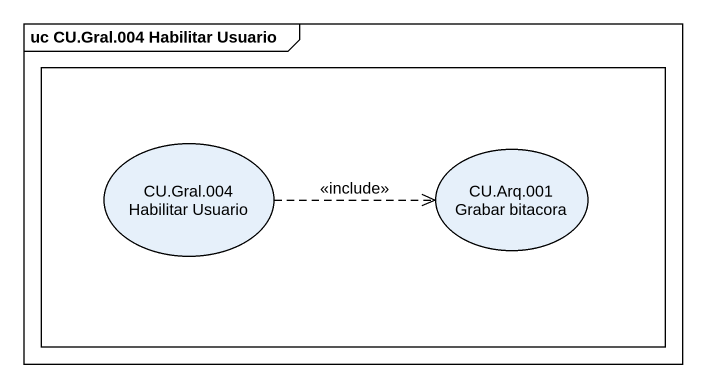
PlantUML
@startuml
mainframe uc CU.Gral.004 Habilitar Usuario
rectangle " " as rectangle1 {
  usecase "CU.Gral.004 Habilitar Usuario" as CU_Gral_004_Habilitar
  usecase "CU.Arq.001 Grabar bitacora" as CU_Arq_001_Grabar_bitacora
}
CU_Gral_004_Habilitar .right.> CU_Arq_001_Grabar_bitacora : <<include>>
@enduml
